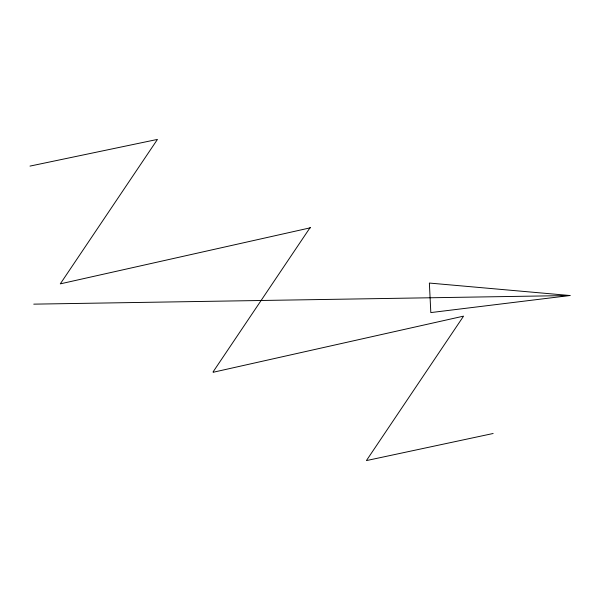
<?xml version="1.0" encoding="UTF-8"?>
<svg xmlns="http://www.w3.org/2000/svg" width="600" height="600" viewBox="0 0 600 600"><rect width="100%" height="100%" fill="white"/><g stroke="black" fill="none" stroke-linecap="round" stroke-linejoin="round"><path stroke-width="0.9" d="M213 372.022L310.147 227.565M310.5 227.775L60.293 283.86L157.447 139.41L30 166.095M213.353 372.225L463.56 316.14L366.405 460.59L493.147 433.493M570 295.522L430.822 312.585L429.368 283.058L570 295.522L33.75 304.147"/></g></svg>
